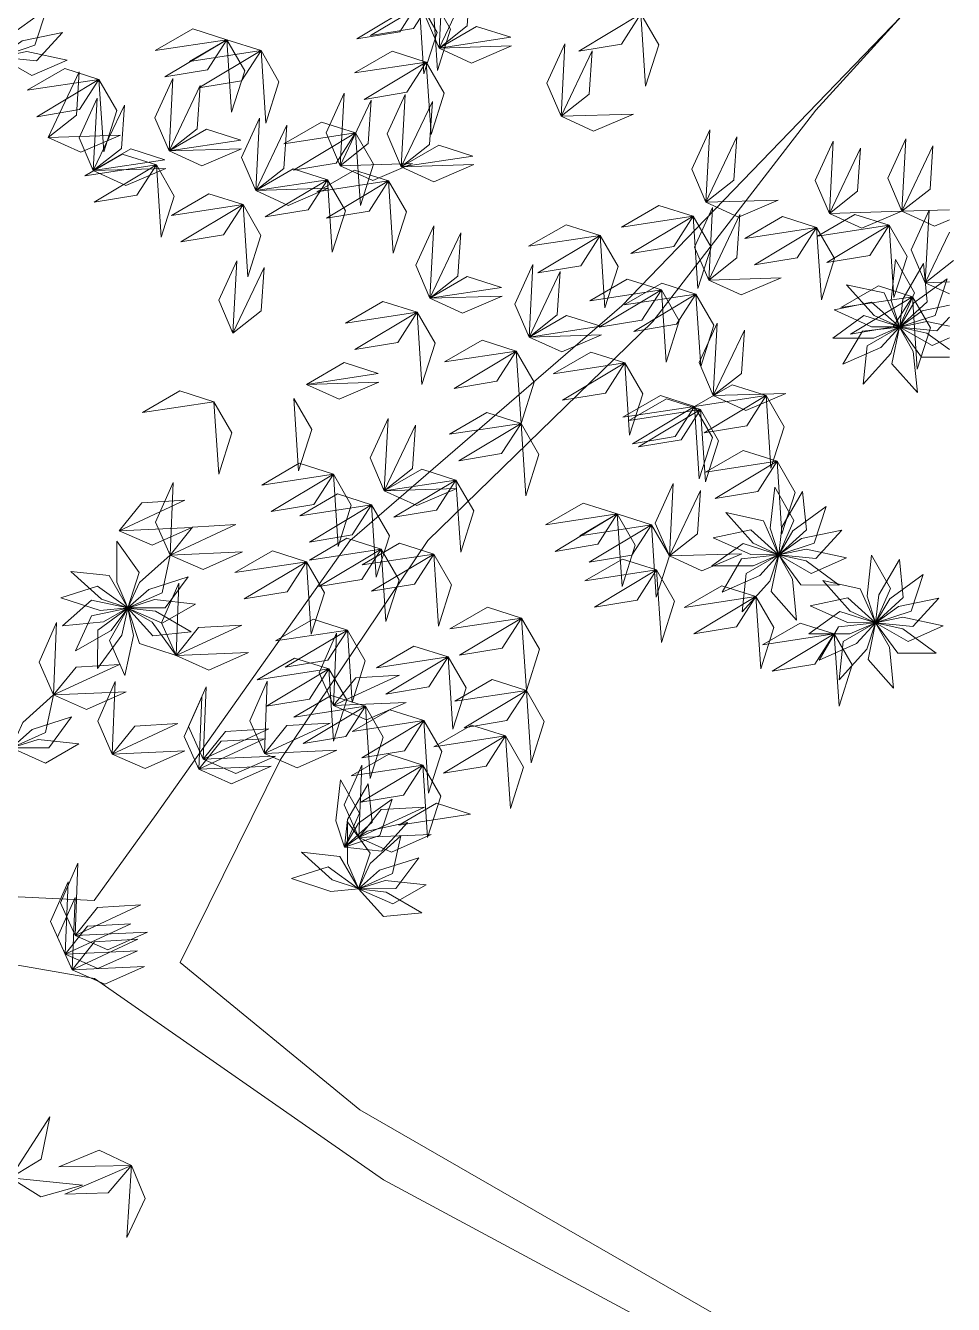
# Model space of a CAD drawing. Header units: inches. Extents: x -173 to 14008, y -3334 to 10368.
# Drawn here: x 9555.5 to 9632.3, y 658 to 763.8 of the extents above; entities that cross this region are included whole.
import ezdxf

# ---------------------------------------------------------------- set-up
doc = ezdxf.new("R2010")
doc.units = ezdxf.units.IN
doc.header["$MEASUREMENT"] = 0
doc.layers.add('ARREDAMENTO', color=8, linetype='Continuous', lineweight=18)

msp = doc.modelspace()

# ---------------------------------------------------------------- linework, layer by layer
at = {"layer": 'ARREDAMENTO', "lineweight": 0}
for points in [[(9589.76, 761.94), (9588.59, 764.67), (9590.08, 767.93), (9589.76, 761.94)], [(9589.76, 761.94), (9592.08, 763.78), (9592.33, 767.36), (9589.76, 761.94)], [(9589.23, 766.08), (9587.63, 763.58), (9584.09, 762.99), (9589.23, 766.08)], [(9589.23, 766.08), (9590.71, 763.51), (9589.62, 760.09), (9589.23, 766.08)], [(9557.31, 765.2), (9554.55, 763.2), (9553.38, 761.21), (9556.31, 762.18), (9557.31, 765.2)], [(9588.1, 765.79), (9586.5, 763.3), (9582.96, 762.71), (9588.1, 765.79)], [(9588.1, 765.79), (9589.59, 763.23), (9588.5, 759.81), (9588.1, 765.79)], [(9606.45, 764.78), (9604.85, 762.28), (9601.31, 761.69), (9606.45, 764.78)], [(9606.45, 764.78), (9607.94, 762.21), (9606.85, 758.79), (9606.45, 764.78)], [(9558.59, 763.25), (9555.26, 762.55), (9553.38, 761.21), (9556.45, 760.9), (9558.59, 763.25)], [(9572.19, 762.64), (9569.37, 763.54), (9566.26, 761.74), (9572.19, 762.64)], [(9595.69, 762.84), (9592.86, 763.74), (9589.76, 761.94), (9595.69, 762.84)], [(9558.97, 760.95), (9555.64, 761.67), (9553.38, 761.21), (9556.06, 759.67), (9558.97, 760.95)], [(9572.19, 762.64), (9570.59, 760.15), (9567.05, 759.56), (9572.19, 762.64)], [(9575.02, 761.74), (9572.19, 762.64), (9569.09, 760.84), (9575.02, 761.74)], [(9575.02, 761.74), (9573.41, 759.25), (9569.87, 758.66), (9575.02, 761.74)], [(9572.19, 762.64), (9573.68, 760.07), (9572.59, 756.66), (9572.19, 762.64)], [(9575.02, 761.74), (9576.5, 759.17), (9575.41, 755.75), (9575.02, 761.74)], [(9588.7, 760.78), (9585.88, 761.68), (9582.77, 759.89), (9588.7, 760.78)], [(9589.76, 761.94), (9592.45, 760.71), (9595.75, 762.13), (9589.76, 761.94)], [(9599.85, 756.31), (9598.68, 759.04), (9600.17, 762.3), (9599.85, 756.31)], [(9599.85, 756.31), (9602.17, 758.15), (9602.42, 761.73), (9599.85, 756.31)], [(9588.7, 760.78), (9587.1, 758.29), (9583.56, 757.7), (9588.7, 760.78)], [(9588.7, 760.78), (9590.19, 758.22), (9589.1, 754.8), (9588.7, 760.78)], [(9561.61, 759.35), (9558.79, 760.26), (9555.68, 758.46), (9561.61, 759.35)], [(9557.41, 754.56), (9559.74, 756.4), (9559.98, 759.98), (9557.41, 754.56)], [(9561.61, 759.35), (9560.01, 756.86), (9556.47, 756.27), (9561.61, 759.35)], [(9561.61, 759.35), (9563.1, 756.79), (9562.01, 753.37), (9561.61, 759.35)], [(9567.41, 753.44), (9566.24, 756.17), (9567.73, 759.43), (9567.41, 753.44)], [(9567.41, 753.44), (9569.74, 755.28), (9569.99, 758.86), (9567.41, 753.44)], [(9561.14, 751.81), (9559.97, 754.53), (9561.46, 757.8), (9561.14, 751.81)], [(9581.56, 752.22), (9580.4, 754.94), (9581.89, 758.21), (9581.56, 752.22)], [(9581.56, 752.22), (9583.89, 754.06), (9584.14, 757.64), (9581.56, 752.22)], [(9586.62, 752.12), (9585.46, 754.85), (9586.94, 758.11), (9586.62, 752.12)], [(9586.62, 752.12), (9588.95, 753.96), (9589.2, 757.54), (9586.62, 752.12)], [(9561.14, 751.81), (9563.47, 753.65), (9563.72, 757.23), (9561.14, 751.81)], [(9599.85, 756.31), (9602.54, 755.08), (9605.84, 756.49), (9599.85, 756.31)], [(9574.58, 750.16), (9573.41, 752.89), (9574.9, 756.15), (9574.58, 750.16)], [(9574.58, 750.16), (9576.91, 752), (9577.16, 755.58), (9574.58, 750.16)], [(9582.85, 754.93), (9580.03, 755.83), (9576.92, 754.03), (9582.85, 754.93)], [(9557.41, 754.56), (9560.11, 753.33), (9563.4, 754.75), (9557.41, 754.56)], [(9573.34, 754.34), (9570.52, 755.24), (9567.41, 753.44), (9573.34, 754.34)], [(9582.85, 754.93), (9581.25, 752.44), (9577.71, 751.84), (9582.85, 754.93)], [(9582.85, 754.93), (9584.34, 752.36), (9583.25, 748.94), (9582.85, 754.93)], [(9611.83, 749.2), (9610.66, 751.92), (9612.15, 755.19), (9611.83, 749.2)], [(9611.83, 749.2), (9614.15, 751.03), (9614.4, 754.61), (9611.83, 749.2)], [(9622.05, 748.27), (9620.89, 750.99), (9622.38, 754.26), (9622.05, 748.27)], [(9628.05, 748.45), (9626.88, 751.18), (9628.37, 754.44), (9628.05, 748.45)], [(9566.36, 752.28), (9563.54, 753.18), (9560.43, 751.38), (9566.36, 752.28)], [(9566.36, 752.28), (9563.54, 753.18), (9560.43, 751.38), (9566.36, 752.28)], [(9567.07, 752.71), (9564.25, 753.61), (9561.14, 751.81), (9567.07, 752.71)], [(9567.41, 753.44), (9570.11, 752.21), (9573.41, 753.62), (9567.41, 753.44)], [(9592.55, 753.02), (9589.73, 753.92), (9586.62, 752.12), (9592.55, 753.02)], [(9622.05, 748.27), (9624.38, 750.1), (9624.63, 753.68), (9622.05, 748.27)], [(9628.05, 748.45), (9630.38, 750.29), (9630.62, 753.87), (9628.05, 748.45)], [(9566.36, 752.28), (9564.75, 749.79), (9561.22, 749.2), (9566.36, 752.28)], [(9566.36, 752.28), (9564.75, 749.79), (9561.22, 749.2), (9566.36, 752.28)], [(9566.36, 752.28), (9567.84, 749.71), (9566.75, 746.3), (9566.36, 752.28)], [(9566.36, 752.28), (9567.84, 749.71), (9566.75, 746.3), (9566.36, 752.28)], [(9581.56, 752.22), (9584.26, 750.99), (9587.56, 752.4), (9581.56, 752.22)], [(9586.62, 752.12), (9589.32, 750.89), (9592.62, 752.31), (9586.62, 752.12)], [(9561.14, 751.81), (9563.84, 750.58), (9567.14, 751.99), (9561.14, 751.81)], [(9580.51, 751.06), (9577.69, 751.96), (9574.58, 750.16), (9580.51, 751.06)], [(9585.57, 750.96), (9582.75, 751.86), (9579.64, 750.07), (9585.57, 750.96)], [(9574.58, 750.16), (9577.28, 748.93), (9580.58, 750.35), (9574.58, 750.16)], [(9580.51, 751.06), (9578.91, 748.57), (9575.37, 747.98), (9580.51, 751.06)], [(9585.57, 750.96), (9583.96, 748.47), (9580.43, 747.88), (9585.57, 750.96)], [(9580.51, 751.06), (9582, 748.49), (9580.91, 745.07), (9580.51, 751.06)], [(9585.57, 750.96), (9587.05, 748.4), (9585.96, 744.98), (9585.57, 750.96)], [(9573.53, 749), (9570.7, 749.9), (9567.6, 748.11), (9573.53, 749)], [(9573.53, 749), (9571.92, 746.51), (9568.38, 745.92), (9573.53, 749)], [(9573.53, 749), (9575.01, 746.44), (9573.92, 743.02), (9573.53, 749)], [(9611.83, 749.2), (9614.52, 747.97), (9617.82, 749.38), (9611.83, 749.2)], [(9610.77, 748.04), (9607.95, 748.94), (9604.84, 747.14), (9610.77, 748.04)], [(9610.77, 748.04), (9609.17, 745.54), (9605.63, 744.95), (9610.77, 748.04)], [(9610.77, 748.04), (9612.26, 745.47), (9611.17, 742.05), (9610.77, 748.04)], [(9612.07, 742.76), (9610.9, 745.48), (9612.39, 748.75), (9612.07, 742.76)], [(9612.07, 742.76), (9614.39, 744.59), (9614.64, 748.17), (9612.07, 742.76)], [(9621, 747.11), (9618.18, 748.01), (9615.07, 746.21), (9621, 747.11)], [(9627, 747.29), (9624.17, 748.19), (9621.07, 746.39), (9627, 747.29)], [(9622.05, 748.27), (9624.75, 747.04), (9628.05, 748.45), (9622.05, 748.27)], [(9631.98, 748.57), (9628.05, 748.45)], [(9628.05, 748.45), (9630.75, 747.22), (9631.98, 747.75)], [(9629.99, 742.54), (9628.82, 745.26), (9630.31, 748.53), (9629.99, 742.54)], [(9588.99, 741.26), (9587.82, 743.98), (9589.31, 747.25), (9588.99, 741.26)], [(9603.08, 746.44), (9600.26, 747.34), (9597.15, 745.55), (9603.08, 746.44)], [(9621, 747.11), (9619.4, 744.61), (9615.86, 744.02), (9621, 747.11)], [(9621, 747.11), (9622.49, 744.54), (9621.4, 741.12), (9621, 747.11)], [(9627, 747.29), (9625.39, 744.8), (9621.85, 744.21), (9627, 747.29)], [(9627, 747.29), (9628.48, 744.72), (9627.39, 741.31), (9627, 747.29)], [(9588.99, 741.26), (9591.31, 743.09), (9591.56, 746.67), (9588.99, 741.26)], [(9603.08, 746.44), (9601.48, 743.95), (9597.94, 743.36), (9603.08, 746.44)], [(9603.08, 746.44), (9604.57, 743.88), (9603.48, 740.46), (9603.08, 746.44)], [(9631.98, 746.71), (9629.99, 742.54)], [(9572.7, 738.38), (9571.53, 741.1), (9573.02, 744.36), (9572.7, 738.38)], [(9572.7, 738.38), (9575.03, 740.21), (9575.28, 743.79), (9572.7, 738.38)], [(9597.2, 738.05), (9596.03, 740.77), (9597.52, 744.04), (9597.2, 738.05)], [(9627.53, 744.47), (9627.16, 741.08), (9627.86, 738.88), (9629.11, 741.7), (9627.53, 744.47)], [(9629.83, 744.12), (9628.12, 741.17), (9627.87, 738.88), (9630.15, 740.95), (9629.83, 744.12)], [(9629.99, 742.54), (9632.32, 744.37)], [(9594.92, 742.15), (9592.09, 743.05), (9588.99, 741.26), (9594.92, 742.15)], [(9597.2, 738.05), (9599.52, 739.88), (9599.77, 743.46), (9597.2, 738.05)], [(9608.15, 741.94), (9605.32, 742.84), (9602.22, 741.05), (9608.15, 741.94)], [(9612.07, 742.76), (9614.76, 741.53), (9618.06, 742.94), (9612.07, 742.76)], [(9631.8, 742.86), (9629.03, 740.87), (9627.87, 738.88), (9630.8, 739.84), (9631.8, 742.86)], [(9608.15, 741.94), (9606.54, 739.45), (9603, 738.86), (9608.15, 741.94)], [(9611.01, 741.6), (9608.19, 742.5), (9605.08, 740.7), (9611.01, 741.6)], [(9611.01, 741.6), (9609.41, 739.1), (9605.87, 738.51), (9611.01, 741.6)], [(9608.15, 741.94), (9609.63, 739.38), (9608.54, 735.96), (9608.15, 741.94)], [(9611.01, 741.6), (9612.5, 739.03), (9611.41, 735.61), (9611.01, 741.6)], [(9628.94, 741.38), (9626.11, 742.28), (9623.01, 740.48), (9628.94, 741.38)], [(9623.48, 742.37), (9625.76, 739.83), (9627.86, 738.88), (9626.59, 741.69), (9623.48, 742.37)], [(9631.98, 742.6), (9629.99, 742.54)], [(9629.99, 742.54), (9631.98, 741.63)], [(9587.93, 740.1), (9585.11, 741), (9582, 739.2), (9587.93, 740.1)], [(9588.99, 741.26), (9591.68, 740.03), (9594.98, 741.44), (9588.99, 741.26)], [(9622.44, 740.29), (9625.55, 738.89), (9627.85, 738.88), (9625.55, 740.93), (9622.44, 740.29)], [(9628.94, 741.38), (9627.33, 738.88), (9623.79, 738.29), (9628.94, 741.38)], [(9631.98, 740.68), (9629.74, 740.22), (9627.87, 738.87), (9630.94, 738.56), (9631.98, 739.7)], [(9628.94, 741.38), (9630.42, 738.81), (9629.33, 735.39), (9628.94, 741.38)], [(9587.93, 740.1), (9586.33, 737.6), (9582.79, 737.01), (9587.93, 740.1)], [(9587.93, 740.1), (9589.42, 737.53), (9588.33, 734.11), (9587.93, 740.1)], [(9603.13, 738.94), (9600.3, 739.84), (9597.2, 738.05), (9603.13, 738.94)], [(9622.33, 737.96), (9625.74, 737.95), (9627.85, 738.88), (9624.91, 739.82), (9622.33, 737.96)], [(9612.45, 733.2), (9611.28, 735.93), (9612.77, 739.19), (9612.45, 733.2)], [(9612.45, 733.2), (9614.77, 735.04), (9615.02, 738.62), (9612.45, 733.2)], [(9623.18, 735.79), (9626.3, 737.17), (9627.85, 738.87), (9624.79, 738.54), (9623.18, 735.79)], [(9624.84, 734.15), (9627.13, 736.68), (9627.85, 738.87), (9625.19, 737.32), (9624.84, 734.15)], [(9629.35, 733.47), (9629, 736.86), (9627.86, 738.86), (9627.23, 735.84), (9629.35, 733.47)], [(9631.98, 738.94), (9630.13, 739.33), (9627.87, 738.87), (9630.55, 737.34), (9631.98, 737.97)], [(9631.98, 737.02), (9630.12, 738.37), (9627.87, 738.87), (9629.69, 736.38), (9631.98, 736.37)], [(9596.14, 736.89), (9593.32, 737.79), (9590.21, 735.99), (9596.14, 736.89)], [(9597.2, 738.05), (9599.9, 736.82), (9603.19, 738.23), (9597.2, 738.05)], [(9596.14, 736.89), (9594.54, 734.39), (9591, 733.8), (9596.14, 736.89)], [(9596.14, 736.89), (9597.63, 734.32), (9596.54, 730.9), (9596.14, 736.89)], [(9605.12, 735.9), (9602.3, 736.8), (9599.19, 735), (9605.12, 735.9)], [(9584.72, 735.03), (9581.89, 735.93), (9578.79, 734.13), (9584.72, 735.03)], [(9605.12, 735.9), (9603.52, 733.41), (9599.98, 732.82), (9605.12, 735.9)], [(9605.12, 735.9), (9606.61, 733.34), (9605.52, 729.92), (9605.12, 735.9)], [(9578.79, 734.13), (9581.48, 732.9), (9584.78, 734.32), (9578.79, 734.13)], [(9571.13, 732.69), (9568.3, 733.59), (9565.2, 731.8), (9571.13, 732.69)], [(9610.89, 732.3), (9608.07, 733.2), (9604.96, 731.41), (9610.89, 732.3)], [(9616.82, 733.2), (9614, 734.1), (9610.89, 732.3), (9616.82, 733.2)], [(9616.82, 733.2), (9615.22, 730.71), (9611.68, 730.11), (9616.82, 733.2)], [(9612.45, 733.2), (9615.14, 731.97), (9618.44, 733.38), (9612.45, 733.2)], [(9616.82, 733.2), (9618.31, 730.63), (9617.22, 727.21), (9616.82, 733.2)], [(9571.13, 732.69), (9572.61, 730.13), (9571.52, 726.71), (9571.13, 732.69)], [(9577.73, 732.97), (9579.22, 730.41), (9578.13, 726.99), (9577.73, 732.97)], [(9611.39, 732.04), (9608.57, 732.94), (9605.46, 731.14), (9611.39, 732.04)], [(9610.89, 732.3), (9609.29, 729.81), (9605.75, 729.22), (9610.89, 732.3)], [(9611.39, 732.04), (9609.79, 729.55), (9606.25, 728.96), (9611.39, 732.04)], [(9610.89, 732.3), (9612.38, 729.74), (9611.29, 726.32), (9610.89, 732.3)], [(9611.39, 732.04), (9612.88, 729.47), (9611.79, 726.06), (9611.39, 732.04)], [(9585.22, 725.33), (9584.06, 728.05), (9585.54, 731.32), (9585.22, 725.33)], [(9596.54, 730.9), (9593.71, 731.8), (9590.61, 730.01), (9596.54, 730.9)], [(9585.22, 725.33), (9587.55, 727.17), (9587.8, 730.75), (9585.22, 725.33)], [(9596.54, 730.9), (9594.93, 728.41), (9591.39, 727.82), (9596.54, 730.9)], [(9596.54, 730.9), (9598.02, 728.34), (9596.93, 724.92), (9596.54, 730.9)], [(9617.73, 727.77), (9614.91, 728.67), (9611.8, 726.87), (9617.73, 727.77)], [(9581.01, 726.7), (9578.18, 727.6), (9575.08, 725.8), (9581.01, 726.7)], [(9591.15, 726.22), (9588.33, 727.13), (9585.22, 725.33), (9591.15, 726.22)], [(9591.15, 726.22), (9588.33, 727.13), (9585.22, 725.33), (9591.15, 726.22)], [(9617.73, 727.77), (9616.13, 725.27), (9612.59, 724.68), (9617.73, 727.77)], [(9617.73, 727.77), (9619.22, 725.2), (9618.13, 721.78), (9617.73, 727.77)], [(9567.51, 720.01), (9566.3, 722.72), (9567.74, 726.01), (9567.51, 720.01)], [(9581.01, 726.7), (9579.4, 724.2), (9575.86, 723.61), (9581.01, 726.7)], [(9581.01, 726.7), (9582.49, 724.13), (9581.4, 720.71), (9581.01, 726.7)], [(9591.15, 726.22), (9589.55, 723.73), (9586.01, 723.14), (9591.15, 726.22)], [(9591.15, 726.22), (9592.64, 723.66), (9591.55, 720.24), (9591.15, 726.22)], [(9608.81, 719.94), (9607.64, 722.66), (9609.13, 725.93), (9608.81, 719.94)], [(9584.17, 724.17), (9581.35, 725.07), (9578.24, 723.27), (9584.17, 724.17)], [(9585.22, 725.33), (9587.92, 724.1), (9591.22, 725.51), (9585.22, 725.33)], [(9608.81, 719.94), (9611.14, 721.78), (9611.38, 725.36), (9608.81, 719.94)], [(9617.53, 725.63), (9617.16, 722.24), (9617.86, 720.04), (9619.1, 722.87), (9617.53, 725.63)], [(9619.83, 725.28), (9618.12, 722.33), (9617.86, 720.04), (9620.15, 722.11), (9619.83, 725.28)], [(9563.29, 722.03), (9565.15, 724.34), (9568.73, 724.56), (9563.29, 722.03)], [(9584.17, 724.17), (9582.56, 721.68), (9579.03, 721.08), (9584.17, 724.17)], [(9584.17, 724.17), (9585.65, 721.6), (9584.56, 718.18), (9584.17, 724.17)], [(9604.5, 723.41), (9601.68, 724.31), (9598.57, 722.51), (9604.5, 723.41)], [(9621.79, 724.02), (9619.03, 722.03), (9617.87, 720.04), (9620.79, 721), (9621.79, 724.02)], [(9567.51, 720.01), (9569.36, 722.32), (9572.95, 722.54), (9567.51, 720.01)], [(9604.5, 723.41), (9602.9, 720.91), (9599.36, 720.32), (9604.5, 723.41)], [(9607.33, 722.51), (9604.5, 723.41), (9601.39, 721.61), (9607.33, 722.51)], [(9607.33, 722.51), (9605.72, 720.01), (9602.18, 719.42), (9607.33, 722.51)], [(9604.5, 723.41), (9605.99, 720.84), (9604.9, 717.42), (9604.5, 723.41)], [(9607.33, 722.51), (9608.81, 719.94), (9607.72, 716.52), (9607.33, 722.51)], [(9613.48, 723.53), (9615.75, 720.99), (9617.85, 720.04), (9616.59, 722.85), (9613.48, 723.53)], [(9563.29, 722.03), (9566.01, 720.84), (9569.29, 722.3), (9563.29, 722.03)], [(9612.43, 721.45), (9615.54, 720.05), (9617.85, 720.04), (9615.55, 722.09), (9612.43, 721.45)], [(9623.08, 722.08), (9619.74, 721.38), (9617.87, 720.03), (9620.93, 719.72), (9623.08, 722.08)], [(9563.1, 721.17), (9563.08, 717.76), (9564.01, 715.64), (9564.95, 718.58), (9563.1, 721.17)], [(9584.95, 720.5), (9582.13, 721.4), (9579.02, 719.6), (9584.95, 720.5)], [(9584.95, 720.5), (9583.35, 718), (9579.81, 717.41), (9584.95, 720.5)], [(9589.31, 720.1), (9586.49, 721), (9583.38, 719.21), (9589.31, 720.1)], [(9584.95, 720.5), (9586.44, 717.93), (9585.35, 714.51), (9584.95, 720.5)], [(9612.33, 719.12), (9615.74, 719.11), (9617.85, 720.04), (9614.91, 720.98), (9612.33, 719.12)], [(9623.46, 719.78), (9620.12, 720.49), (9617.86, 720.03), (9620.54, 718.5), (9623.46, 719.78)], [(9567.51, 720.01), (9564.97, 717.74), (9564.01, 715.64), (9566.83, 716.9), (9567.51, 720.01)], [(9567.51, 720.01), (9570.22, 718.82), (9573.5, 720.28), (9567.51, 720.01)], [(9578.78, 719.46), (9575.96, 720.36), (9572.85, 718.56), (9578.78, 719.46)], [(9578.78, 719.46), (9577.18, 716.97), (9573.64, 716.38), (9578.78, 719.46)], [(9578.78, 719.46), (9580.27, 716.89), (9579.18, 713.47), (9578.78, 719.46)], [(9589.31, 720.1), (9587.71, 717.61), (9584.17, 717.02), (9589.31, 720.1)], [(9589.31, 720.1), (9590.79, 717.54), (9589.7, 714.12), (9589.31, 720.1)], [(9607.76, 718.78), (9604.93, 719.68), (9601.83, 717.88), (9607.76, 718.78)], [(9608.81, 719.94), (9611.51, 718.71), (9614.81, 720.12), (9608.81, 719.94)], [(9613.18, 716.95), (9616.29, 718.33), (9617.85, 720.03), (9614.78, 719.7), (9613.18, 716.95)], [(9614.84, 715.31), (9617.12, 717.84), (9617.85, 720.03), (9615.18, 718.48), (9614.84, 715.31)], [(9619.34, 714.63), (9619, 718.02), (9617.86, 720.02), (9617.23, 717.01), (9619.34, 714.63)], [(9622.87, 717.52), (9620.12, 719.53), (9617.86, 720.03), (9619.69, 717.54), (9622.87, 717.52)], [(9625.55, 720), (9625.18, 716.62), (9625.88, 714.42), (9627.12, 717.24), (9625.55, 720)], [(9627.85, 719.65), (9626.14, 716.71), (9625.88, 714.41), (9628.17, 716.49), (9627.85, 719.65)], [(9559.29, 718.66), (9561.81, 716.37), (9564, 715.64), (9562.45, 718.31), (9559.29, 718.66)], [(9607.76, 718.78), (9606.15, 716.29), (9602.61, 715.69), (9607.76, 718.78)], [(9607.76, 718.78), (9609.24, 716.21), (9608.15, 712.79), (9607.76, 718.78)], [(9629.81, 718.4), (9627.05, 716.4), (9625.88, 714.41), (9628.81, 715.38), (9629.81, 718.4)], [(9558.46, 716.48), (9561.7, 715.42), (9564, 715.64), (9561.5, 717.45), (9558.46, 716.48)], [(9568.98, 718.21), (9565.74, 717.17), (9564.01, 715.64), (9567.1, 715.65), (9568.98, 718.21)], [(9567.99, 711.7), (9566.79, 714.4), (9568.23, 717.69), (9567.99, 711.7)], [(9615.98, 716.58), (9613.15, 717.48), (9610.05, 715.68), (9615.98, 716.58)], [(9621.5, 717.91), (9623.77, 715.37), (9625.87, 714.42), (9624.61, 717.23), (9621.5, 717.91)], [(9558.6, 714.15), (9561.99, 714.5), (9564, 715.64), (9560.98, 716.27), (9558.6, 714.15)], [(9569.6, 715.96), (9566.21, 716.33), (9564.01, 715.63), (9566.84, 714.39), (9569.6, 715.96)], [(9615.98, 716.58), (9614.37, 714.08), (9610.84, 713.49), (9615.98, 716.58)], [(9615.98, 716.58), (9617.46, 714.01), (9616.37, 710.59), (9615.98, 716.58)], [(9620.45, 715.82), (9623.56, 714.43), (9625.87, 714.41), (9623.57, 716.47), (9620.45, 715.82)], [(9631.1, 716.45), (9627.76, 715.75), (9625.89, 714.41), (9628.95, 714.1), (9631.1, 716.45)], [(9559.67, 712.08), (9562.63, 713.78), (9564, 715.63), (9560.98, 714.98), (9559.67, 712.08)], [(9561.49, 710.63), (9563.5, 713.38), (9564, 715.63), (9561.51, 713.81), (9561.49, 710.63)], [(9563.74, 710.04), (9564.46, 713.37), (9564, 715.63), (9562.47, 712.95), (9563.74, 710.04)], [(9567.99, 711.7), (9566, 714.46), (9564.01, 715.63), (9564.97, 712.7), (9567.99, 711.7)], [(9569.25, 713.66), (9566.3, 715.37), (9564.01, 715.63), (9566.08, 713.34), (9569.25, 713.66)], [(9596.58, 714.8), (9593.76, 715.7), (9590.65, 713.9), (9596.58, 714.8)], [(9620.35, 713.5), (9623.75, 713.49), (9625.87, 714.41), (9622.93, 715.35), (9620.35, 713.5)], [(9557.86, 708.44), (9556.65, 711.15), (9558.1, 714.43), (9557.86, 708.44)], [(9567.99, 711.7), (9569.85, 714.01), (9573.43, 714.22), (9567.99, 711.7)], [(9582.17, 713.81), (9579.34, 714.71), (9576.23, 712.92), (9582.17, 713.81)], [(9596.58, 714.8), (9594.98, 712.31), (9591.44, 711.72), (9596.58, 714.8)], [(9596.58, 714.8), (9598.07, 712.23), (9596.98, 708.82), (9596.58, 714.8)], [(9622.46, 713.49), (9619.64, 714.39), (9616.53, 712.59), (9622.46, 713.49)], [(9621.2, 711.33), (9624.31, 712.7), (9625.87, 714.41), (9622.8, 714.07), (9621.2, 711.33)], [(9622.85, 709.69), (9625.14, 712.22), (9625.87, 714.4), (9623.2, 712.85), (9622.85, 709.69)], [(9627.36, 709), (9627.02, 712.4), (9625.87, 714.4), (9625.25, 711.38), (9627.36, 709)], [(9631.48, 714.15), (9628.14, 714.87), (9625.88, 714.4), (9628.56, 712.87), (9631.48, 714.15)], [(9630.89, 711.9), (9628.13, 713.91), (9625.88, 714.4), (9627.71, 711.91), (9630.89, 711.9)], [(9582.17, 713.81), (9580.56, 711.32), (9577.02, 710.73), (9582.17, 713.81)], [(9581.03, 707.56), (9579.82, 710.27), (9581.26, 713.55), (9581.03, 707.56)], [(9582.17, 713.81), (9583.65, 711.25), (9582.56, 707.83), (9582.17, 713.81)], [(9622.46, 713.49), (9620.86, 711), (9617.32, 710.41), (9622.46, 713.49)], [(9622.46, 713.49), (9623.95, 710.92), (9622.86, 707.51), (9622.46, 713.49)], [(9567.99, 711.7), (9570.71, 710.5), (9573.98, 711.96), (9567.99, 711.7)], [(9590.5, 711.59), (9587.68, 712.49), (9584.57, 710.69), (9590.5, 711.59)], [(9557.86, 708.44), (9559.72, 710.75), (9563.3, 710.96), (9557.86, 708.44)], [(9580.63, 710.59), (9577.8, 711.49), (9574.7, 709.7), (9580.63, 710.59)], [(9590.5, 711.59), (9588.9, 709.1), (9585.36, 708.51), (9590.5, 711.59)], [(9590.5, 711.59), (9591.99, 709.02), (9590.9, 705.6), (9590.5, 711.59)], [(9580.63, 710.59), (9579.02, 708.1), (9575.48, 707.51), (9580.63, 710.59)], [(9580.63, 710.59), (9582.11, 708.03), (9581.02, 704.61), (9580.63, 710.59)], [(9581.03, 707.56), (9582.88, 709.87), (9586.47, 710.09), (9581.03, 707.56)], [(9562.71, 703.55), (9561.51, 706.26), (9562.95, 709.54), (9562.71, 703.55)], [(9570.23, 703.12), (9569.02, 705.83), (9570.47, 709.12), (9570.23, 703.12)], [(9575.3, 703.6), (9574.1, 706.3), (9575.54, 709.59), (9575.3, 703.6)], [(9596.98, 708.82), (9594.15, 709.72), (9591.05, 707.92), (9596.98, 708.82)], [(9596.98, 708.82), (9595.37, 706.32), (9591.83, 705.73), (9596.98, 708.82)], [(9596.98, 708.82), (9598.46, 706.25), (9597.37, 702.83), (9596.98, 708.82)], [(9557.86, 708.44), (9555.32, 706.17), (9554.37, 704.07), (9557.18, 705.33), (9557.86, 708.44)], [(9557.86, 708.44), (9560.57, 707.25), (9563.85, 708.71), (9557.86, 708.44)], [(9569.87, 702.3), (9568.66, 705), (9570.11, 708.29), (9569.87, 702.3)], [(9583.66, 707.5), (9580.83, 708.4), (9577.73, 706.61), (9583.66, 707.5)], [(9581.03, 707.56), (9583.74, 706.37), (9587.02, 707.83), (9581.03, 707.56)], [(9559.34, 706.64), (9556.09, 705.59), (9554.37, 704.06), (9557.45, 704.07), (9559.34, 706.64)], [(9583.66, 707.5), (9582.05, 705.01), (9578.51, 704.42), (9583.66, 707.5)], [(9588.5, 706.32), (9585.67, 707.22), (9582.57, 705.42), (9588.5, 706.32)], [(9583.66, 707.5), (9585.14, 704.94), (9584.05, 701.52), (9583.66, 707.5)], [(9562.71, 703.55), (9564.57, 705.86), (9568.15, 706.07), (9562.71, 703.55)], [(9570.23, 703.12), (9572.09, 705.43), (9575.67, 705.65), (9570.23, 703.12)], [(9575.3, 703.6), (9577.16, 705.91), (9580.74, 706.12), (9575.3, 703.6)], [(9588.5, 706.32), (9586.89, 703.83), (9583.35, 703.23), (9588.5, 706.32)], [(9588.5, 706.32), (9589.98, 703.75), (9588.89, 700.33), (9588.5, 706.32)], [(9595.26, 705.05), (9592.44, 705.95), (9589.33, 704.15), (9595.26, 705.05)], [(9595.26, 705.05), (9592.44, 705.95), (9589.33, 704.15), (9595.26, 705.05)], [(9559.95, 704.39), (9556.57, 704.76), (9554.37, 704.06), (9557.19, 702.81), (9559.95, 704.39)], [(9569.87, 702.3), (9571.73, 704.61), (9575.31, 704.82), (9569.87, 702.3)], [(9595.26, 705.05), (9593.66, 702.56), (9590.12, 701.96), (9595.26, 705.05)], [(9595.26, 705.05), (9593.66, 702.56), (9590.12, 701.96), (9595.26, 705.05)], [(9595.26, 705.05), (9596.75, 702.48), (9595.66, 699.06), (9595.26, 705.05)], [(9595.26, 705.05), (9596.75, 702.48), (9595.66, 699.06), (9595.26, 705.05)], [(9562.71, 703.55), (9565.43, 702.35), (9568.71, 703.81), (9562.71, 703.55)], [(9575.3, 703.6), (9578.02, 702.4), (9581.3, 703.86), (9575.3, 703.6)], [(9588.42, 702.64), (9585.59, 703.54), (9582.48, 701.75), (9588.42, 702.64)], [(9569.87, 702.3), (9572.58, 701.1), (9575.86, 702.56), (9569.87, 702.3)], [(9570.23, 703.12), (9572.94, 701.93), (9576.22, 703.39), (9570.23, 703.12)], [(9583.11, 696.65), (9581.9, 699.35), (9583.35, 702.64), (9583.11, 696.65)], [(9588.42, 702.64), (9586.81, 700.15), (9583.27, 699.56), (9588.42, 702.64)], [(9588.42, 702.64), (9589.9, 700.08), (9588.81, 696.66), (9588.42, 702.64)], [(9581.59, 701.43), (9581.22, 698.04), (9581.92, 695.85), (9583.17, 698.67), (9581.59, 701.43)], [(9583.89, 701.08), (9582.18, 698.14), (9581.93, 695.84), (9584.21, 697.92), (9583.89, 701.08)], [(9585.86, 699.83), (9583.09, 697.83), (9581.93, 695.84), (9584.86, 696.81), (9585.86, 699.83)], [(9592.35, 698.58), (9589.53, 699.48), (9586.42, 697.68), (9592.35, 698.58)], [(9583.11, 696.65), (9584.97, 698.96), (9588.55, 699.17), (9583.11, 696.65)], [(9587.14, 697.88), (9583.8, 697.18), (9581.93, 695.84), (9585, 695.53), (9587.14, 697.88)], [(9582.18, 697.94), (9582.17, 694.53), (9583.1, 692.42), (9584.04, 695.35), (9582.18, 697.94)], [(9586.59, 696.78), (9584.05, 694.51), (9583.1, 692.41), (9585.91, 693.68), (9586.59, 696.78)], [(9583.11, 696.65), (9585.82, 695.45), (9589.1, 696.91), (9583.11, 696.65)], [(9578.37, 695.43), (9580.9, 693.14), (9583.09, 692.42), (9581.54, 695.08), (9578.37, 695.43)], [(9559.64, 688.54), (9558.43, 691.25), (9559.87, 694.53), (9559.64, 688.54)], [(9577.55, 693.25), (9580.79, 692.19), (9583.09, 692.41), (9580.58, 694.22), (9577.55, 693.25)], [(9588.07, 694.98), (9584.83, 693.94), (9583.1, 692.41), (9586.19, 692.42), (9588.07, 694.98)], [(9558.81, 687), (9557.6, 689.71), (9559.05, 692.99), (9558.81, 687)], [(9588.69, 692.73), (9585.3, 693.1), (9583.1, 692.4), (9585.92, 691.16), (9588.69, 692.73)], [(9588.34, 690.43), (9585.39, 692.14), (9583.1, 692.4), (9585.17, 690.12), (9588.34, 690.43)], [(9559.39, 685.7), (9558.18, 688.41), (9559.63, 691.7), (9559.39, 685.7)], [(9559.64, 688.54), (9561.49, 690.85), (9565.08, 691.07), (9559.64, 688.54)], [(9558.81, 687), (9560.67, 689.31), (9564.25, 689.52), (9558.81, 687)], [(9559.64, 688.54), (9562.35, 687.35), (9565.63, 688.81), (9559.64, 688.54)], [(9559.39, 685.7), (9561.25, 688.01), (9564.83, 688.23), (9559.39, 685.7)], [(9558.81, 687), (9561.52, 685.81), (9564.8, 687.27), (9558.81, 687)], [(9559.39, 685.7), (9562.1, 684.51), (9565.38, 685.97), (9559.39, 685.7)], [(9554.28, 668.51), (9556.83, 670.03), (9557.55, 673.54), (9554.28, 668.51)], [(9564.3, 669.53), (9561.62, 670.79), (9558.3, 669.42), (9564.3, 669.53)], [(9564.3, 669.53), (9562.38, 667.27), (9558.8, 667.15), (9564.3, 669.53)], [(9564.3, 669.53), (9565.44, 666.79), (9563.91, 663.55), (9564.3, 669.53)], [(9554.28, 668.51), (9556.8, 666.94), (9560.25, 667.9), (9554.28, 668.51)]]:
    msp.add_lwpolyline(points, dxfattribs=at)
at = {"layer": 'ARREDAMENTO', "linetype": 'Continuous', "lineweight": 0}
for points in [[(9623.26, 651.06), (9583.2, 674.12), (9568.32, 686.32), (9576.64, 703.11), (9588.82, 721.21), (9607.45, 739.34), (9620.92, 756.8), (9627.99, 764.56), (9604.87, 740.62), (9582.37, 721.19), (9566.34, 698.56), (9561.21, 691.45), (9536.06, 692.64), (9517.98, 698.37), (9492.17, 704.72), (9456.71, 704.59)], [(9436.29, 647.12), (9417.53, 664.46), (9407.17, 676.03), (9423.9, 683.83), (9459.97, 694.93), (9491.54, 700.21), (9521.23, 691.94), (9561.23, 685), (9585.16, 668.33), (9623.28, 647.84)]]:
    msp.add_lwpolyline(points, dxfattribs=at)

doc.saveas('drawing.dxf')
